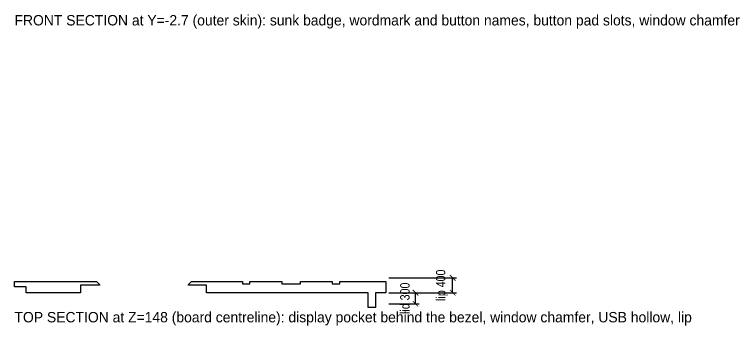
# Model space of a CAD drawing. Header units: metres. Extents: x -15 to 393, y -409 to 25.
# Drawn here: x 0 to 195.2, y -408.8 to -325.1 of the extents above; entities that cross this region are included whole.
import ezdxf

# ---------------------------------------------------------------- set-up
doc = ezdxf.new("R2010")
doc.units = ezdxf.units.M
for name, color, linetype in [('DIMS', 1, 'Continuous'), ('OUTLINE', 7, 'Continuous'), ('TEXT', 3, 'Continuous')]:
    doc.layers.add(name, color=color, linetype=linetype)
doc.styles.add('OpenSansCondensed-Light', font='OpenSansCondensed-Light.ttf')
doc.dimstyles.new('EZDXF', dxfattribs={"dimtxt": 0.25, "dimasz": 0.175, "dimexe": 0.375, "dimexo": 0.125, "dimgap": 0.1, "dimtad": 1, "dimlfac": 100, "dimzin": 12, "dimdsep": 46, "dimtxsty": 'OpenSansCondensed-Light', "dimblk": 'ARCHTICK', "dimcen": 2.5, "dimazin": 3, "dimtfac": 0.5, "dimtmove": 2, "dimatfit": 3})

# ---------------------------------------------------------------- blocks, each defined once
blk = doc.blocks.new('_ARCHTICK')
at = {"color": 0, "linetype": 'BYBLOCK', "const_width": 0.15}
blk.add_lwpolyline([(-0.5, -0.5), (0.5, 0.5)], dxfattribs=at)

msp = doc.modelspace()

# ---------------------------------------------------------------- linework, layer by layer
at = {"layer": 'OUTLINE'}
for p, q in [((0, -397), (22.1, -397)), ((0, -398.4), (0, -397)), ((17.8, -398), (17.8, -400)), ((22.9, -398), (17.8, -398)), ((22.1, -397), (22.9, -397.8)), ((22.9, -397.8), (22.9, -398)), ((46.9, -397.8), (47.7, -397)), ((46.9, -398), (46.9, -397.8)), ((51.7, -398), (46.9, -398)), ((47.7, -397), (61.3935, -397)), ((51.7, -400), (51.7, -398)), ((61.3935, -397), (61.3935, -397.6)), ((61.3935, -397.6), (63.4085, -397.6)), ((63.4085, -397), (71.9724, -397)), ((63.4085, -397.6), (63.4085, -397)), ((71.9724, -397), (71.9724, -397.6)), ((71.9724, -397.6), (77.0099, -397.6)), ((77.0099, -397), (85.5737, -397)), ((77.0099, -397.6), (77.0099, -397)), ((85.5737, -397), (85.5737, -397.6)), ((85.5737, -397.6), (87.5888, -397.6)), ((87.5888, -397), (100, -397)), ((87.5888, -397.6), (87.5888, -397)), ((100, -397), (100, -400)), ((3.1, -398.4), (0, -398.4)), ((3.1, -400), (3.1, -398.4)), ((17.8, -400), (3.1, -400)), ((95.25, -400), (51.7, -400)), ((95.25, -404), (95.25, -400)), ((97.25, -400), (97.25, -404)), ((100, -400), (97.25, -400)), ((97.25, -404), (95.25, -404))]:
    msp.add_line(p, q, dxfattribs=at)

# ---------------------------------------------------------------- texts
at = {"layer": 'TEXT'}
for s, p in [('FRONT SECTION at Y=-2.7 (outer skin): sunk badge, wordmark and button names, button pad slots, window chamfer', (0, -328)), ('TOP SECTION at Z=148 (board centreline): display pocket behind the bezel, window chamfer, USB hollow, lip', (0, -408))]:
    msp.add_text(s, height=2.8, dxfattribs=at).set_placement(p)

# ---------------------------------------------------------------- dimensions: what is measured, and where the dimension line sits
at = {"layer": 'DIMS'}
for base, p1, p2, text in [((118, -400), (100, -400), (100, -396), 'lip <>'), ((108, -403), (100, -403), (100, -400), 'lid <>')]:
    msp.add_linear_dim(base=base, p1=p1, p2=p2, angle=90, text=text, dimstyle='EZDXF', override={"dimtxt": 2.5, "dimasz": 1.5, "dimexe": 1, "dimexo": 0.8, "dimgap": 0.6, "dimdec": 1}, dxfattribs=at).render()

doc.saveas('drawing.dxf')
